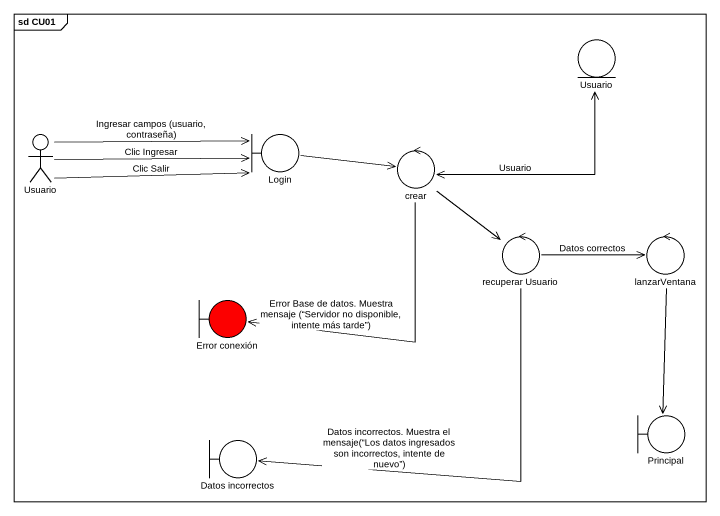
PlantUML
@startuml
mainframe sd CU01
entity Usuario
actor "Usuario" as Usuario_2
boundary Login
control crear
control "recuperar Usuario" as recuperar_Usuario
control lanzarVentana
boundary "Error conexión" as Error_conexión #FC0000
boundary Principal
boundary "Datos incorrectos" as Datos_incorrectos
Usuario_2 -right-> Login : Clic Salir
Usuario_2 -right-> Login : Ingresar campos (usuario, contraseña)
Usuario_2 -right-> Login : Clic Ingresar
Login -right-> crear
crear <-right-> Usuario : Usuario
crear --> recuperar_Usuario
crear --> Error_conexión : Error Base de datos. Muestra mensaje (“Servidor no disponible, intente más tarde”)
recuperar_Usuario -right-> lanzarVentana : Datos correctos
recuperar_Usuario --> Datos_incorrectos : Datos incorrectos. Muestra el mensaje(“Los datos ingresados son incorrectos, intente de nuevo”)
lanzarVentana --> Principal
@enduml
